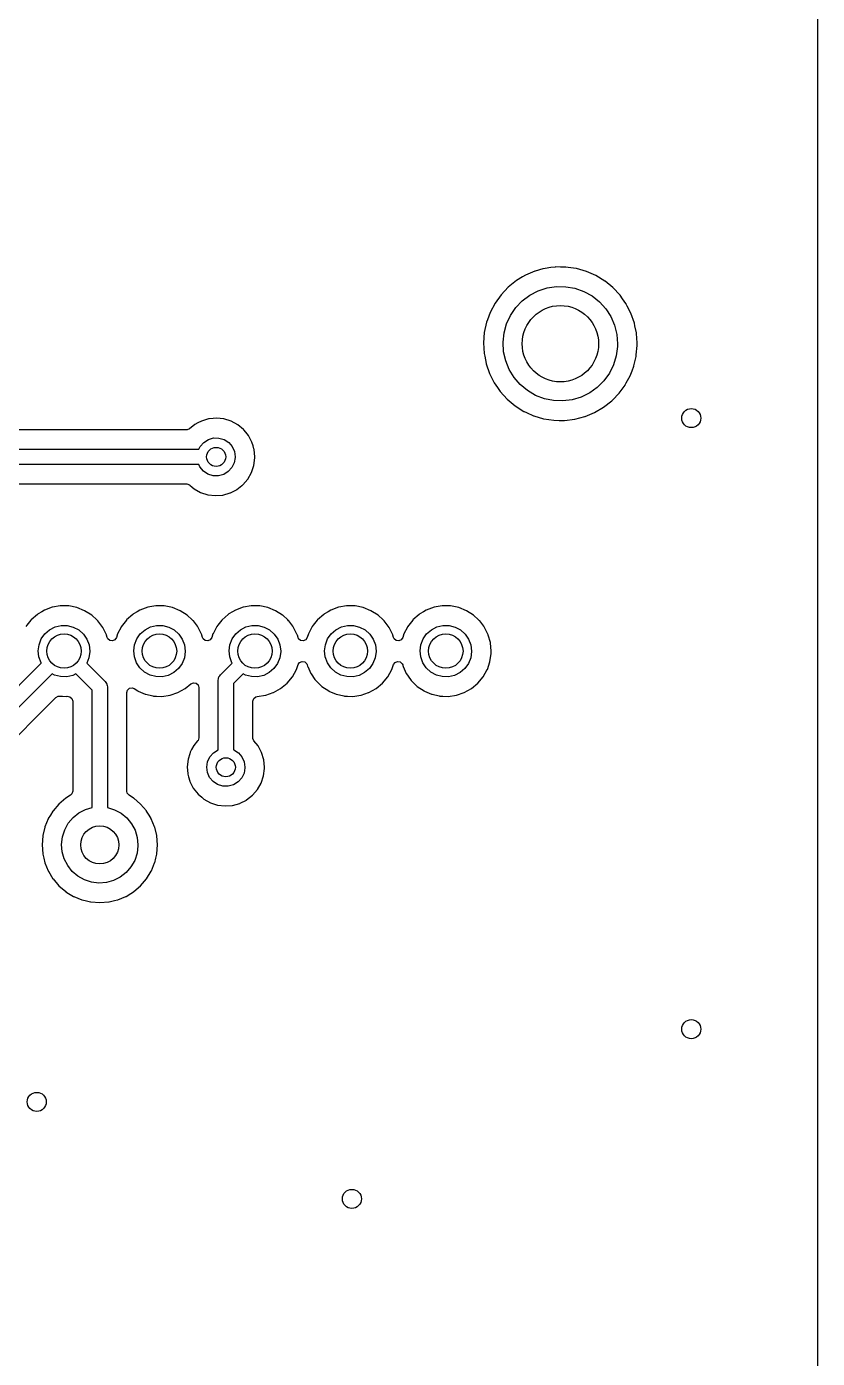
# Model space of a CAD drawing. Extents: x 41 to 172, y -238 to -26.
# Drawn here: x 151.5 to 172.21, y -86.09 to -51.22 of the extents above; entities that cross this region are included whole.
import ezdxf

# ---------------------------------------------------------------- set-up
doc = ezdxf.new("R2010")
doc.units = 0
doc.layers.add('BLACK', color=7, linetype='CONTINUOUS')

msp = doc.modelspace()

# ---------------------------------------------------------------- linework, layer by layer
at = {"layer": 'BLACK', "linetype": 'CONTINUOUS'}
for p, q in [((172.212, -46.0861), (172.212, -153.633)), ((165.23, -57.527), (165.082, -57.5465)), ((165.349, -57.5113), (165.23, -57.527)), ((165.354, -57.5108), (165.349, -57.5113)), ((165.349, -57.5113), (165.349, -57.5113)), ((165.358, -57.5108), (165.354, -57.5108)), ((165.484, -57.5115), (165.358, -57.5108)), ((165.358, -57.5108), (165.358, -57.5108)), ((165.627, -57.5122), (165.484, -57.5115)), ((165.688, -57.5209), (165.627, -57.5122)), ((165.894, -57.5502), (165.688, -57.5209)), ((164.331, -57.8669), (164.117, -58.0381)), ((164.335, -57.8647), (164.331, -57.8669)), ((164.488, -57.7727), (164.335, -57.8647)), ((164.335, -57.8647), (164.335, -57.8647)), ((164.566, -57.7262), (164.488, -57.7727)), ((164.57, -57.7245), (164.566, -57.7262)), ((164.814, -57.6205), (164.57, -57.7245)), ((164.57, -57.7245), (164.57, -57.7245)), ((164.818, -57.6188), (164.814, -57.6205)), ((165.025, -57.5622), (164.818, -57.6188)), ((165.078, -57.5477), (165.025, -57.5622)), ((165.082, -57.5465), (165.078, -57.5477)), ((165.078, -57.5477), (165.078, -57.5477)), ((165.899, -57.5508), (165.894, -57.5502)), ((165.894, -57.5502), (165.894, -57.5502)), ((166.162, -57.6258), (165.899, -57.5508)), ((166.166, -57.6275), (166.162, -57.6258)), ((166.409, -57.7341), (166.166, -57.6275)), ((166.166, -57.6275), (166.166, -57.6275)), ((166.413, -57.7359), (166.409, -57.7341)), ((166.646, -57.879), (166.413, -57.7359)), ((166.65, -57.8817), (166.646, -57.879)), ((166.855, -58.0497), (166.65, -57.8817)), ((163.929, -58.2367), (163.769, -58.4591)), ((164.117, -58.0381), (163.929, -58.2367)), ((164.681, -58.2507), (164.899, -58.1372)), ((164.899, -58.1372), (165.132, -58.0608)), ((165.132, -58.0608), (165.375, -58.0237)), ((165.375, -58.0237), (165.621, -58.0267)), ((165.621, -58.0267), (165.863, -58.0698)), ((165.863, -58.0698), (166.095, -58.1518)), ((166.095, -58.1518), (166.31, -58.2706)), ((166.858, -58.0524), (166.855, -58.0497)), ((166.855, -58.0497), (166.855, -58.0497)), ((167.045, -58.2531), (166.858, -58.0524)), ((163.769, -58.4591), (163.641, -58.7012)), ((164.176, -58.7791), (164.314, -58.576)), ((164.314, -58.576), (164.484, -58.3983)), ((164.484, -58.3983), (164.681, -58.2507)), ((166.31, -58.2706), (166.503, -58.423)), ((166.503, -58.423), (166.668, -58.6048)), ((167.108, -58.3428), (167.045, -58.2531)), ((167.192, -58.4629), (167.108, -58.3428)), ((167.202, -58.4771), (167.192, -58.4629)), ((167.204, -58.4809), (167.202, -58.4771)), ((167.234, -58.539), (167.204, -58.4809)), ((167.204, -58.4809), (167.204, -58.4809)), ((167.328, -58.7205), (167.234, -58.539)), ((163.57, -58.8952), (163.547, -58.9583)), ((163.639, -58.7052), (163.57, -58.8952)), ((163.641, -58.7012), (163.639, -58.7052)), ((163.639, -58.7052), (163.639, -58.7052)), ((164.072, -59.0021), (164.176, -58.7791)), ((166.668, -58.6048), (166.802, -58.8112)), ((166.802, -58.8112), (166.9, -59.0366)), ((167.419, -58.9786), (167.328, -58.7205)), ((163.488, -59.2259), (163.467, -59.4989)), ((163.547, -58.9583), (163.488, -59.2259)), ((163.98, -59.4834), (164.007, -59.2389)), ((164.007, -59.2389), (164.072, -59.0021)), ((166.9, -59.0366), (166.96, -59.275)), ((166.96, -59.275), (166.98, -59.52)), ((167.434, -59.0498), (167.419, -58.9786)), ((167.472, -59.2333), (167.434, -59.0498)), ((167.475, -59.2468), (167.472, -59.2333)), ((167.475, -59.251), (167.475, -59.2468)), ((167.475, -59.2511), (167.475, -59.251)), ((167.491, -59.4946), (167.475, -59.2511)), ((163.467, -59.4989), (163.483, -59.7723)), ((163.995, -59.7288), (163.98, -59.4834)), ((166.978, -59.5933), (166.946, -59.837)), ((166.98, -59.52), (166.978, -59.5933)), ((167.47, -59.8145), (167.493, -59.5646)), ((167.493, -59.52), (167.491, -59.4946)), ((167.493, -59.5622), (167.493, -59.52)), ((167.493, -59.5646), (167.493, -59.5622)), ((167.493, -59.5646), (167.493, -59.5646)), ((163.483, -59.7723), (163.484, -59.7765)), ((163.484, -59.7765), (163.484, -59.7765)), ((163.484, -59.7765), (163.498, -59.8482)), ((163.498, -59.8482), (163.535, -60.0411)), ((164.049, -59.9686), (163.995, -59.7288)), ((164.141, -60.1963), (164.049, -59.9686)), ((166.946, -59.837), (166.875, -60.0722)), ((167.407, -60.1019), (167.464, -59.8535)), ((167.464, -59.8535), (167.467, -59.8391)), ((167.467, -59.8391), (167.468, -59.8349)), ((167.467, -59.8391), (167.467, -59.8391)), ((167.468, -59.8349), (167.47, -59.8145)), ((163.535, -60.0411), (163.537, -60.0451)), ((163.537, -60.0451), (163.537, -60.0451)), ((163.537, -60.0451), (163.623, -60.2961)), ((163.623, -60.2961), (163.624, -60.3001)), ((163.624, -60.3001), (163.747, -60.5448)), ((164.27, -60.4059), (164.141, -60.1963)), ((166.766, -60.2926), (166.622, -60.4922)), ((166.875, -60.0722), (166.766, -60.2926)), ((167.31, -60.3581), (167.359, -60.23)), ((167.359, -60.23), (167.406, -60.1059)), ((167.406, -60.1059), (167.407, -60.1019)), ((167.406, -60.1059), (167.406, -60.1059)), ((163.747, -60.5448), (163.75, -60.5483)), ((163.75, -60.5483), (163.75, -60.5483)), ((163.75, -60.5483), (163.833, -60.6704)), ((163.833, -60.6704), (163.902, -60.7705)), ((164.431, -60.5917), (164.27, -60.4059)), ((164.62, -60.7487), (164.431, -60.5917)), ((166.448, -60.6657), (166.248, -60.8084)), ((166.622, -60.4922), (166.448, -60.6657)), ((167.02, -60.816), (167.177, -60.6022)), ((167.177, -60.6022), (167.18, -60.5987)), ((167.18, -60.5987), (167.207, -60.5483)), ((167.207, -60.5483), (167.308, -60.3618)), ((167.308, -60.3618), (167.31, -60.3581)), ((167.308, -60.3618), (167.308, -60.3618)), ((163.902, -60.7705), (164.087, -60.973)), ((164.087, -60.973), (164.297, -61.1487)), ((164.832, -60.8727), (164.62, -60.7487)), ((165.062, -60.9604), (164.832, -60.8727)), ((165.302, -61.0094), (165.062, -60.9604)), ((165.548, -61.0185), (165.302, -61.0094)), ((165.792, -60.9872), (165.548, -61.0185)), ((166.027, -60.9166), (165.792, -60.9872)), ((166.248, -60.8084), (166.027, -60.9166)), ((166.612, -61.1851), (166.827, -61.0161)), ((166.827, -61.0161), (166.856, -60.9867)), ((166.856, -60.9867), (167.015, -60.8225)), ((167.015, -60.8225), (167.018, -60.8194)), ((167.018, -60.8194), (167.02, -60.816)), ((167.02, -60.816), (167.02, -60.816)), ((164.297, -61.1487), (164.3, -61.151)), ((164.3, -61.151), (164.525, -61.292)), ((164.525, -61.292), (164.525, -61.292)), ((164.525, -61.292), (164.529, -61.2942)), ((164.529, -61.2942), (164.597, -61.3249)), ((164.597, -61.3249), (164.774, -61.4052)), ((166.126, -61.4264), (166.249, -61.3756)), ((166.249, -61.3756), (166.375, -61.3232)), ((166.375, -61.3232), (166.612, -61.1851)), ((155.909, -61.636), (155.77, -61.7477)), ((155.988, -61.5947), (155.909, -61.636)), ((156.079, -61.5473), (155.988, -61.5947)), ((156.084, -61.5444), (156.079, -61.5473)), ((156.079, -61.5473), (156.079, -61.5473)), ((156.163, -61.5212), (156.084, -61.5444)), ((156.268, -61.4903), (156.163, -61.5212)), ((156.274, -61.4886), (156.268, -61.4903)), ((156.268, -61.4903), (156.268, -61.4903)), ((156.28, -61.488), (156.274, -61.4886)), ((156.389, -61.4782), (156.28, -61.488)), ((156.28, -61.488), (156.28, -61.488)), ((156.471, -61.4706), (156.389, -61.4782)), ((156.477, -61.4713), (156.471, -61.4706)), ((156.662, -61.4907), (156.477, -61.4713)), ((156.477, -61.4713), (156.477, -61.4713)), ((156.668, -61.4913), (156.662, -61.4907)), ((156.662, -61.4907), (156.662, -61.4907)), ((156.857, -61.5498), (156.668, -61.4913)), ((157.031, -61.6439), (156.857, -61.5498)), ((157.035, -61.6478), (157.031, -61.6439)), ((157.177, -61.7647), (157.035, -61.6478)), ((157.035, -61.6478), (157.035, -61.6478)), ((164.774, -61.4052), (164.774, -61.4052)), ((164.774, -61.4052), (164.778, -61.4069)), ((164.778, -61.4069), (164.782, -61.4081)), ((164.782, -61.4081), (164.782, -61.4081)), ((164.782, -61.4081), (165.037, -61.4835)), ((165.037, -61.4835), (165.037, -61.4835)), ((165.037, -61.4835), (165.041, -61.4847)), ((165.041, -61.4847), (165.045, -61.4854)), ((165.045, -61.4854), (165.045, -61.4854)), ((165.045, -61.4854), (165.307, -61.5255)), ((165.307, -61.5255), (165.307, -61.5255)), ((165.307, -61.5255), (165.312, -61.5261)), ((165.312, -61.5261), (165.451, -61.5283)), ((165.451, -61.5283), (165.581, -61.5304)), ((165.581, -61.5304), (165.581, -61.5304)), ((165.581, -61.5304), (165.585, -61.5304)), ((165.585, -61.5304), (165.857, -61.4975)), ((165.857, -61.4975), (166.122, -61.428)), ((166.122, -61.428), (166.126, -61.4264)), ((166.126, -61.4264), (166.126, -61.4264)), ((155.691, -61.7755), (149.65, -61.7755)), ((155.705, -61.7748), (155.691, -61.7755)), ((155.77, -61.7477), (155.705, -61.7748)), ((156.14, -62.1032), (156.26, -62.0276)), ((156.26, -62.0276), (156.396, -61.9886)), ((156.396, -61.9886), (156.538, -61.9895)), ((156.538, -61.9895), (156.674, -62.0301)), ((156.674, -62.0301), (156.793, -62.1072)), ((157.183, -61.7699), (157.177, -61.7647)), ((157.187, -61.7747), (157.183, -61.7699)), ((157.238, -61.8369), (157.187, -61.7747)), ((157.187, -61.7747), (157.187, -61.7747)), ((157.308, -61.9232), (157.238, -61.8369)), ((157.401, -62.0978), (157.308, -61.9232)), ((146.133, -62.284), (156.011, -62.284)), ((156.011, -62.284), (156.046, -62.2095)), ((156.046, -62.2095), (156.14, -62.1032)), ((156.793, -62.1072), (156.885, -62.2146)), ((156.885, -62.2146), (156.944, -62.3437)), ((156.944, -62.3437), (156.964, -62.484)), ((157.431, -62.1983), (157.401, -62.0978)), ((157.454, -62.274), (157.431, -62.1983)), ((157.458, -62.2872), (157.454, -62.274)), ((157.477, -62.484), (157.458, -62.2872)), ((156.011, -62.684), (146.05, -62.684)), ((156.04, -62.7482), (156.011, -62.684)), ((156.131, -62.8567), (156.04, -62.7482)), ((156.879, -62.7636), (156.783, -62.8687)), ((156.94, -62.636), (156.879, -62.7636)), ((156.964, -62.4962), (156.94, -62.636)), ((156.964, -62.484), (156.964, -62.4962)), ((157.39, -62.8962), (157.452, -62.7085)), ((157.452, -62.7085), (157.477, -62.5123)), ((157.477, -62.5123), (157.477, -62.484)), ((156.249, -62.9353), (156.131, -62.8567)), ((156.384, -62.9776), (156.249, -62.9353)), ((156.526, -62.9802), (156.384, -62.9776)), ((156.663, -62.9429), (156.526, -62.9802)), ((156.783, -62.8687), (156.663, -62.9429)), ((157.163, -63.2179), (157.292, -63.0681)), ((157.292, -63.0681), (157.39, -62.8962)), ((146.075, -63.1925), (155.694, -63.1925)), ((155.694, -63.1925), (155.762, -63.2125)), ((155.762, -63.2125), (155.776, -63.2225)), ((155.776, -63.2225), (155.837, -63.2744)), ((155.837, -63.2744), (155.886, -63.3161)), ((155.886, -63.3161), (156.058, -63.4126)), ((156.058, -63.4126), (156.246, -63.4737)), ((156.64, -63.482), (156.83, -63.4288)), ((156.83, -63.4288), (156.836, -63.426)), ((156.836, -63.426), (157.001, -63.3424)), ((156.836, -63.426), (156.836, -63.426)), ((157.001, -63.3424), (157.007, -63.3396)), ((157.001, -63.3424), (157.001, -63.3424)), ((157.007, -63.3396), (157.138, -63.2372)), ((157.138, -63.2372), (157.158, -63.2217)), ((157.158, -63.2217), (157.163, -63.2179)), ((156.246, -63.4737), (156.443, -63.4972)), ((156.443, -63.4972), (156.449, -63.4967)), ((156.449, -63.4967), (156.634, -63.4825)), ((156.449, -63.4967), (156.449, -63.4967)), ((156.634, -63.4825), (156.64, -63.482)), ((156.634, -63.4825), (156.634, -63.4825)), ((151.781, -66.6084), (151.618, -66.7518)), ((151.8, -66.5974), (151.781, -66.6084)), ((151.896, -66.54), (151.8, -66.5974)), ((151.968, -66.4972), (151.896, -66.54)), ((152.172, -66.4219), (151.968, -66.4972)), ((152.178, -66.421), (152.172, -66.4219)), ((152.381, -66.3861), (152.178, -66.421)), ((152.178, -66.421), (152.178, -66.421)), ((152.387, -66.3851), (152.381, -66.3861)), ((152.381, -66.3861), (152.381, -66.3861)), ((152.489, -66.3864), (152.387, -66.3851)), ((152.598, -66.3879), (152.489, -66.3864)), ((152.604, -66.3879), (152.598, -66.3879)), ((152.598, -66.3879), (152.598, -66.3879)), ((152.818, -66.4304), (152.604, -66.3879)), ((153.02, -66.511), (152.818, -66.4304)), ((153.204, -66.627), (153.02, -66.511)), ((154.281, -66.6084), (154.118, -66.7518)), ((154.3, -66.5974), (154.281, -66.6084)), ((154.396, -66.54), (154.3, -66.5974)), ((154.468, -66.4972), (154.396, -66.54)), ((154.672, -66.4219), (154.468, -66.4972)), ((154.678, -66.421), (154.672, -66.4219)), ((154.881, -66.3861), (154.678, -66.421)), ((154.678, -66.421), (154.678, -66.421)), ((154.887, -66.3851), (154.881, -66.3861)), ((154.881, -66.3861), (154.881, -66.3861)), ((154.989, -66.3864), (154.887, -66.3851)), ((155.098, -66.3879), (154.989, -66.3864)), ((155.104, -66.3879), (155.098, -66.3879)), ((155.098, -66.3879), (155.098, -66.3879)), ((155.318, -66.4304), (155.104, -66.3879)), ((155.52, -66.511), (155.318, -66.4304)), ((155.704, -66.627), (155.52, -66.511)), ((156.781, -66.6084), (156.618, -66.7518)), ((156.8, -66.5974), (156.781, -66.6084)), ((156.896, -66.54), (156.8, -66.5974)), ((156.968, -66.4972), (156.896, -66.54)), ((157.172, -66.4219), (156.968, -66.4972)), ((157.178, -66.421), (157.172, -66.4219)), ((157.381, -66.3861), (157.178, -66.421)), ((157.178, -66.421), (157.178, -66.421)), ((157.387, -66.3851), (157.381, -66.3861)), ((157.381, -66.3861), (157.381, -66.3861)), ((157.489, -66.3864), (157.387, -66.3851)), ((157.598, -66.3879), (157.489, -66.3864)), ((157.604, -66.3879), (157.598, -66.3879)), ((157.598, -66.3879), (157.598, -66.3879)), ((157.818, -66.4304), (157.604, -66.3879)), ((158.02, -66.511), (157.818, -66.4304)), ((158.204, -66.627), (158.02, -66.511)), ((159.281, -66.6084), (159.118, -66.7518)), ((159.3, -66.5974), (159.281, -66.6084)), ((159.396, -66.54), (159.3, -66.5974)), ((159.468, -66.4972), (159.396, -66.54)), ((159.672, -66.4219), (159.468, -66.4972)), ((159.678, -66.421), (159.672, -66.4219)), ((159.881, -66.3861), (159.678, -66.421)), ((159.678, -66.421), (159.678, -66.421)), ((159.887, -66.3851), (159.881, -66.3861)), ((159.881, -66.3861), (159.881, -66.3861)), ((159.989, -66.3864), (159.887, -66.3851)), ((160.098, -66.3879), (159.989, -66.3864)), ((160.104, -66.3879), (160.098, -66.3879)), ((160.098, -66.3879), (160.098, -66.3879)), ((160.318, -66.4304), (160.104, -66.3879)), ((160.52, -66.511), (160.318, -66.4304)), ((160.704, -66.627), (160.52, -66.511)), ((161.781, -66.6084), (161.618, -66.7518)), ((161.8, -66.5974), (161.781, -66.6084)), ((161.896, -66.54), (161.8, -66.5974)), ((161.968, -66.4972), (161.896, -66.54)), ((162.172, -66.4219), (161.968, -66.4972)), ((162.178, -66.421), (162.172, -66.4219)), ((162.381, -66.3861), (162.178, -66.421)), ((162.178, -66.421), (162.178, -66.421)), ((162.387, -66.3851), (162.381, -66.3861)), ((162.381, -66.3861), (162.381, -66.3861)), ((162.489, -66.3864), (162.387, -66.3851)), ((162.598, -66.3879), (162.489, -66.3864)), ((162.604, -66.3879), (162.598, -66.3879)), ((162.598, -66.3879), (162.598, -66.3879)), ((162.818, -66.4304), (162.604, -66.3879)), ((163.02, -66.511), (162.818, -66.4304)), ((163.204, -66.627), (163.02, -66.511)), ((151.507, -66.8918), (151.483, -66.9227)), ((151.614, -66.7564), (151.507, -66.8918)), ((151.618, -66.7518), (151.614, -66.7564)), ((152.101, -67.0117), (152.245, -66.9373)), ((152.245, -66.9373), (152.402, -66.8995)), ((152.402, -66.8995), (152.565, -66.9003)), ((152.565, -66.9003), (152.722, -66.9398)), ((152.722, -66.9398), (152.865, -67.0157)), ((153.208, -66.631), (153.204, -66.627)), ((153.339, -66.7518), (153.208, -66.631)), ((153.208, -66.631), (153.208, -66.631)), ((153.363, -66.7747), (153.339, -66.7518)), ((153.367, -66.7793), (153.363, -66.7747)), ((153.473, -66.921), (153.367, -66.7793)), ((153.367, -66.7793), (153.367, -66.7793)), ((153.493, -66.949), (153.473, -66.921)), ((153.59, -67.1441), (153.493, -66.949)), ((153.972, -66.9443), (153.882, -67.1152)), ((153.98, -66.9278), (153.972, -66.9443)), ((153.983, -66.9227), (153.98, -66.9278)), ((154.007, -66.8918), (153.983, -66.9227)), ((154.114, -66.7564), (154.007, -66.8918)), ((154.118, -66.7518), (154.114, -66.7564)), ((154.601, -67.0117), (154.745, -66.9373)), ((154.745, -66.9373), (154.902, -66.8995)), ((154.902, -66.8995), (155.065, -66.9003)), ((155.065, -66.9003), (155.222, -66.9398)), ((155.222, -66.9398), (155.365, -67.0157)), ((155.708, -66.631), (155.704, -66.627)), ((155.839, -66.7518), (155.708, -66.631)), ((155.708, -66.631), (155.708, -66.631)), ((155.863, -66.7747), (155.839, -66.7518)), ((155.867, -66.7793), (155.863, -66.7747)), ((155.973, -66.921), (155.867, -66.7793)), ((155.867, -66.7793), (155.867, -66.7793)), ((155.993, -66.949), (155.973, -66.921)), ((156.09, -67.1441), (155.993, -66.949)), ((156.472, -66.9443), (156.382, -67.1152)), ((156.48, -66.9278), (156.472, -66.9443)), ((156.483, -66.9227), (156.48, -66.9278)), ((156.507, -66.8918), (156.483, -66.9227)), ((156.614, -66.7564), (156.507, -66.8918)), ((156.618, -66.7518), (156.614, -66.7564)), ((157.101, -67.0117), (157.245, -66.9373)), ((157.245, -66.9373), (157.402, -66.8995)), ((157.402, -66.8995), (157.565, -66.9003)), ((157.565, -66.9003), (157.722, -66.9398)), ((157.722, -66.9398), (157.865, -67.0157)), ((158.208, -66.631), (158.204, -66.627)), ((158.339, -66.7518), (158.208, -66.631)), ((158.208, -66.631), (158.208, -66.631)), ((158.363, -66.7747), (158.339, -66.7518)), ((158.367, -66.7793), (158.363, -66.7747)), ((158.473, -66.921), (158.367, -66.7793)), ((158.367, -66.7793), (158.367, -66.7793)), ((158.493, -66.949), (158.473, -66.921)), ((158.59, -67.1441), (158.493, -66.949)), ((158.972, -66.9443), (158.882, -67.1152)), ((158.98, -66.9278), (158.972, -66.9443)), ((158.983, -66.9227), (158.98, -66.9278)), ((159.007, -66.8918), (158.983, -66.9227)), ((159.114, -66.7564), (159.007, -66.8918)), ((159.118, -66.7518), (159.114, -66.7564)), ((159.601, -67.0117), (159.745, -66.9373)), ((159.745, -66.9373), (159.902, -66.8995)), ((159.902, -66.8995), (160.065, -66.9003)), ((160.065, -66.9003), (160.222, -66.9398)), ((160.222, -66.9398), (160.365, -67.0157)), ((160.708, -66.631), (160.704, -66.627)), ((160.839, -66.7518), (160.708, -66.631)), ((160.708, -66.631), (160.708, -66.631)), ((160.863, -66.7747), (160.839, -66.7518)), ((160.867, -66.7793), (160.863, -66.7747)), ((160.973, -66.921), (160.867, -66.7793)), ((160.867, -66.7793), (160.867, -66.7793)), ((160.993, -66.949), (160.973, -66.921)), ((161.09, -67.1441), (160.993, -66.949)), ((161.472, -66.9443), (161.382, -67.1152)), ((161.48, -66.9278), (161.472, -66.9443)), ((161.483, -66.9227), (161.48, -66.9278)), ((161.507, -66.8918), (161.483, -66.9227)), ((161.614, -66.7564), (161.507, -66.8918)), ((161.618, -66.7518), (161.614, -66.7564)), ((162.101, -67.0117), (162.245, -66.9373)), ((162.245, -66.9373), (162.402, -66.8995)), ((162.402, -66.8995), (162.565, -66.9003)), ((162.565, -66.9003), (162.722, -66.9398)), ((162.722, -66.9398), (162.865, -67.0157)), ((163.208, -66.631), (163.204, -66.627)), ((163.339, -66.7518), (163.208, -66.631)), ((163.208, -66.631), (163.208, -66.631)), ((163.363, -66.7747), (163.339, -66.7518)), ((163.367, -66.7793), (163.363, -66.7747)), ((163.473, -66.921), (163.367, -66.7793)), ((163.367, -66.7793), (163.367, -66.7793)), ((163.493, -66.949), (163.473, -66.921)), ((163.59, -67.1441), (163.493, -66.949)), ((151.826, -67.4021), (151.885, -67.251)), ((151.885, -67.251), (151.978, -67.1183)), ((151.978, -67.1183), (152.101, -67.0117)), ((152.865, -67.0157), (152.986, -67.1236)), ((152.986, -67.1236), (153.078, -67.2573)), ((153.078, -67.2573), (153.136, -67.409)), ((153.591, -67.1496), (153.59, -67.1441)), ((153.609, -67.2128), (153.591, -67.1496)), ((153.623, -67.2451), (153.609, -67.2128)), ((153.676, -67.2924), (153.623, -67.2451)), ((153.746, -67.3036), (153.676, -67.2924)), ((153.811, -67.2751), (153.746, -67.3036)), ((153.851, -67.2159), (153.811, -67.2751)), ((153.88, -67.1207), (153.851, -67.2159)), ((153.882, -67.1152), (153.88, -67.1207)), ((153.88, -67.1207), (153.88, -67.1207)), ((154.326, -67.4021), (154.385, -67.251)), ((154.385, -67.251), (154.478, -67.1183)), ((154.478, -67.1183), (154.601, -67.0117)), ((155.365, -67.0157), (155.486, -67.1236)), ((155.486, -67.1236), (155.578, -67.2573)), ((155.578, -67.2573), (155.636, -67.409)), ((156.091, -67.1496), (156.09, -67.1441)), ((156.109, -67.2128), (156.091, -67.1496)), ((156.123, -67.2451), (156.109, -67.2128)), ((156.176, -67.2924), (156.123, -67.2451)), ((156.246, -67.3036), (156.176, -67.2924)), ((156.311, -67.2751), (156.246, -67.3036)), ((156.351, -67.2159), (156.311, -67.2751)), ((156.38, -67.1207), (156.351, -67.2159)), ((156.382, -67.1152), (156.38, -67.1207)), ((156.38, -67.1207), (156.38, -67.1207)), ((156.826, -67.4021), (156.885, -67.251)), ((156.885, -67.251), (156.978, -67.1183)), ((156.978, -67.1183), (157.101, -67.0117)), ((157.865, -67.0157), (157.986, -67.1236)), ((157.986, -67.1236), (158.078, -67.2573)), ((158.078, -67.2573), (158.136, -67.409)), ((158.591, -67.1496), (158.59, -67.1441)), ((158.609, -67.2128), (158.591, -67.1496)), ((158.623, -67.2451), (158.609, -67.2128)), ((158.676, -67.2924), (158.623, -67.2451)), ((158.746, -67.3036), (158.676, -67.2924)), ((158.811, -67.2751), (158.746, -67.3036)), ((158.851, -67.2159), (158.811, -67.2751)), ((158.88, -67.1207), (158.851, -67.2159)), ((158.882, -67.1152), (158.88, -67.1207)), ((158.88, -67.1207), (158.88, -67.1207)), ((159.326, -67.4021), (159.385, -67.251)), ((159.385, -67.251), (159.478, -67.1183)), ((159.478, -67.1183), (159.601, -67.0117)), ((160.365, -67.0157), (160.486, -67.1236)), ((160.486, -67.1236), (160.578, -67.2573)), ((160.578, -67.2573), (160.636, -67.409)), ((161.091, -67.1496), (161.09, -67.1441)), ((161.109, -67.2128), (161.091, -67.1496)), ((161.123, -67.2451), (161.109, -67.2128)), ((161.176, -67.2924), (161.123, -67.2451)), ((161.246, -67.3036), (161.176, -67.2924)), ((161.311, -67.2751), (161.246, -67.3036)), ((161.351, -67.2159), (161.311, -67.2751)), ((161.38, -67.1207), (161.351, -67.2159)), ((161.382, -67.1152), (161.38, -67.1207)), ((161.38, -67.1207), (161.38, -67.1207)), ((161.826, -67.4021), (161.885, -67.251)), ((161.885, -67.251), (161.978, -67.1183)), ((161.978, -67.1183), (162.101, -67.0117)), ((162.865, -67.0157), (162.986, -67.1236)), ((162.986, -67.1236), (163.078, -67.2573)), ((163.078, -67.2573), (163.136, -67.409)), ((163.591, -67.1496), (163.59, -67.1441)), ((163.646, -67.3455), (163.591, -67.1496)), ((151.805, -67.5629), (151.826, -67.4021)), ((151.823, -67.7241), (151.805, -67.5629)), ((153.155, -67.5841), (153.132, -67.7447)), ((153.136, -67.409), (153.155, -67.57)), ((153.155, -67.57), (153.155, -67.5841)), ((154.305, -67.5629), (154.326, -67.4021)), ((154.323, -67.7241), (154.305, -67.5629)), ((155.655, -67.5841), (155.632, -67.7447)), ((155.636, -67.409), (155.655, -67.57)), ((155.655, -67.57), (155.655, -67.5841)), ((156.805, -67.5629), (156.826, -67.4021)), ((156.823, -67.7241), (156.805, -67.5629)), ((158.155, -67.5841), (158.132, -67.7447)), ((158.136, -67.409), (158.155, -67.57)), ((158.155, -67.57), (158.155, -67.5841)), ((159.305, -67.5629), (159.326, -67.4021)), ((159.323, -67.7241), (159.305, -67.5629)), ((160.655, -67.5841), (160.632, -67.7447)), ((160.636, -67.409), (160.655, -67.57)), ((160.655, -67.57), (160.655, -67.5841)), ((161.805, -67.5629), (161.826, -67.4021)), ((161.823, -67.7241), (161.805, -67.5629)), ((163.155, -67.5841), (163.132, -67.7447)), ((163.136, -67.409), (163.155, -67.57)), ((163.155, -67.57), (163.155, -67.5841)), ((163.636, -67.8475), (163.667, -67.6322)), ((163.649, -67.3534), (163.646, -67.3455)), ((163.669, -67.57), (163.649, -67.3534)), ((163.667, -67.6322), (163.669, -67.57)), ((149.609, -70.158), (151.883, -67.8837)), ((151.879, -67.8764), (151.823, -67.7241)), ((151.883, -67.8837), (151.879, -67.8764)), ((153.132, -67.7447), (153.076, -67.8834)), ((153.076, -67.8834), (153.558, -68.3648)), ((154.379, -67.8764), (154.323, -67.7241)), ((154.469, -68.0111), (154.379, -67.8764)), ((155.572, -67.8952), (155.477, -68.0269)), ((155.632, -67.7447), (155.572, -67.8952)), ((156.577, -68.1906), (156.883, -67.8837)), ((156.879, -67.8764), (156.823, -67.7241)), ((156.883, -67.8837), (156.879, -67.8764)), ((158.072, -67.8952), (157.977, -68.0269)), ((158.132, -67.7447), (158.072, -67.8952)), ((158.568, -68.048), (158.61, -67.9241)), ((158.61, -67.9241), (158.651, -67.866)), ((158.651, -67.866), (158.716, -67.8392)), ((158.716, -67.8392), (158.786, -67.8522)), ((158.786, -67.8522), (158.838, -67.9009)), ((158.838, -67.9009), (158.851, -67.9335)), ((158.851, -67.9335), (158.858, -67.9612)), ((158.858, -67.9612), (158.858, -67.9612)), ((158.858, -67.9612), (158.86, -67.9668)), ((158.86, -67.9668), (158.862, -67.972)), ((158.862, -67.972), (158.945, -68.153)), ((159.379, -67.8764), (159.323, -67.7241)), ((159.469, -68.0111), (159.379, -67.8764)), ((160.572, -67.8952), (160.477, -68.0269)), ((160.632, -67.7447), (160.572, -67.8952)), ((161.068, -68.048), (161.11, -67.9241)), ((161.11, -67.9241), (161.151, -67.866)), ((161.151, -67.866), (161.216, -67.8392)), ((161.216, -67.8392), (161.286, -67.8522)), ((161.286, -67.8522), (161.338, -67.9009)), ((161.338, -67.9009), (161.351, -67.9335)), ((161.351, -67.9335), (161.358, -67.9612)), ((161.358, -67.9612), (161.358, -67.9612)), ((161.358, -67.9612), (161.36, -67.9668)), ((161.36, -67.9668), (161.362, -67.972)), ((161.362, -67.972), (161.445, -68.153)), ((161.879, -67.8764), (161.823, -67.7241)), ((161.969, -68.0111), (161.879, -67.8764)), ((163.072, -67.8952), (162.977, -68.0269)), ((163.132, -67.7447), (163.072, -67.8952)), ((163.568, -68.048), (163.634, -67.8529)), ((163.634, -67.8529), (163.636, -67.8475)), ((163.634, -67.8529), (163.634, -67.8529)), ((152.169, -68.1637), (149.833, -70.4997)), ((152.232, -68.1976), (152.169, -68.1637)), ((152.388, -68.2388), (152.232, -68.1976)), ((152.551, -68.2413), (152.388, -68.2388)), ((152.709, -68.2051), (152.551, -68.2413)), ((152.791, -68.1637), (152.709, -68.2051)), ((153.216, -68.5888), (152.791, -68.1637)), ((154.589, -68.1202), (154.469, -68.0111)), ((154.732, -68.1976), (154.589, -68.1202)), ((154.888, -68.2388), (154.732, -68.1976)), ((155.051, -68.2413), (154.888, -68.2388)), ((155.209, -68.2051), (155.051, -68.2413)), ((155.354, -68.1322), (155.209, -68.2051)), ((155.477, -68.0269), (155.354, -68.1322)), ((156.518, -68.3317), (156.525, -68.2991)), ((156.518, -70.1544), (156.518, -68.3317)), ((156.525, -68.2991), (156.529, -68.2659)), ((156.529, -68.2659), (156.535, -68.2562)), ((156.535, -68.2562), (156.538, -68.245)), ((156.538, -68.245), (156.559, -68.2189)), ((156.559, -68.2189), (156.577, -68.1906)), ((157.169, -68.1637), (156.918, -68.4148)), ((157.232, -68.1976), (157.169, -68.1637)), ((157.388, -68.2388), (157.232, -68.1976)), ((157.551, -68.2413), (157.388, -68.2388)), ((157.709, -68.2051), (157.551, -68.2413)), ((157.854, -68.1322), (157.709, -68.2051)), ((157.977, -68.0269), (157.854, -68.1322)), ((158.32, -68.4104), (158.46, -68.2432)), ((158.46, -68.2432), (158.566, -68.0534)), ((158.566, -68.0534), (158.568, -68.048)), ((158.568, -68.048), (158.568, -68.048)), ((158.945, -68.153), (158.951, -68.1643)), ((158.951, -68.1643), (158.954, -68.169)), ((158.954, -68.169), (159.053, -68.3093)), ((159.053, -68.3093), (159.076, -68.3419)), ((159.076, -68.3419), (159.232, -68.4937)), ((159.589, -68.1202), (159.469, -68.0111)), ((159.732, -68.1976), (159.589, -68.1202)), ((159.888, -68.2388), (159.732, -68.1976)), ((160.051, -68.2413), (159.888, -68.2388)), ((160.209, -68.2051), (160.051, -68.2413)), ((160.354, -68.1322), (160.209, -68.2051)), ((160.477, -68.0269), (160.354, -68.1322)), ((160.82, -68.4104), (160.96, -68.2432)), ((160.96, -68.2432), (161.066, -68.0534)), ((161.066, -68.0534), (161.068, -68.048)), ((161.068, -68.048), (161.068, -68.048)), ((161.445, -68.153), (161.451, -68.1643)), ((161.451, -68.1643), (161.454, -68.169)), ((161.454, -68.169), (161.553, -68.3093)), ((161.553, -68.3093), (161.576, -68.3419)), ((161.576, -68.3419), (161.732, -68.4937)), ((162.089, -68.1202), (161.969, -68.0111)), ((162.232, -68.1976), (162.089, -68.1202)), ((162.388, -68.2388), (162.232, -68.1976)), ((162.551, -68.2413), (162.388, -68.2388)), ((162.709, -68.2051), (162.551, -68.2413)), ((162.854, -68.1322), (162.709, -68.2051)), ((162.977, -68.0269), (162.854, -68.1322)), ((163.32, -68.4104), (163.46, -68.2432)), ((163.46, -68.2432), (163.566, -68.0534)), ((163.566, -68.0534), (163.568, -68.048)), ((163.568, -68.048), (163.568, -68.048)), ((153.216, -71.6654), (153.216, -68.5888)), ((153.558, -68.3648), (153.575, -68.3931)), ((153.575, -68.3931), (153.596, -68.4193)), ((153.596, -68.4193), (153.599, -68.4305)), ((153.599, -68.4305), (153.605, -68.4402)), ((153.605, -68.4402), (153.609, -68.4734)), ((153.609, -68.4734), (153.616, -68.506)), ((153.616, -68.506), (153.616, -71.6643)), ((154.124, -68.6576), (154.145, -68.5895)), ((154.124, -71.2384), (154.124, -68.6576)), ((154.145, -68.5895), (154.198, -68.543)), ((154.198, -68.543), (154.268, -68.5329)), ((154.268, -68.5329), (154.321, -68.5528)), ((154.321, -68.5528), (154.413, -68.6145)), ((154.413, -68.6145), (154.418, -68.6168)), ((154.418, -68.6168), (154.418, -68.6168)), ((154.418, -68.6168), (154.607, -68.6981)), ((154.607, -68.6981), (154.607, -68.6981)), ((154.607, -68.6981), (154.613, -68.7004)), ((154.613, -68.7004), (154.618, -68.7017)), ((154.618, -68.7017), (154.807, -68.7445)), ((155.263, -68.7239), (155.458, -68.6577)), ((155.458, -68.6577), (155.463, -68.6558)), ((155.458, -68.6577), (155.458, -68.6577)), ((155.463, -68.6558), (155.653, -68.5495)), ((155.653, -68.5495), (155.803, -68.425)), ((155.803, -68.425), (155.868, -68.3968)), ((155.868, -68.3968), (155.938, -68.4084)), ((155.938, -68.4084), (155.991, -68.4559)), ((155.991, -68.4559), (156.01, -68.5219)), ((156.01, -68.5219), (156.01, -69.8415)), ((156.918, -68.4148), (156.918, -70.1552)), ((157.763, -68.7239), (157.958, -68.6577)), ((157.958, -68.6577), (157.963, -68.6558)), ((157.958, -68.6577), (157.958, -68.6577)), ((157.963, -68.6558), (158.153, -68.5495)), ((158.153, -68.5495), (158.32, -68.4104)), ((159.232, -68.4937), (159.413, -68.6145)), ((159.413, -68.6145), (159.418, -68.6168)), ((159.418, -68.6168), (159.418, -68.6168)), ((159.418, -68.6168), (159.607, -68.6981)), ((159.607, -68.6981), (159.607, -68.6981)), ((159.607, -68.6981), (159.613, -68.7004)), ((159.613, -68.7004), (159.618, -68.7017)), ((159.618, -68.7017), (159.807, -68.7445)), ((160.263, -68.7239), (160.458, -68.6577)), ((160.458, -68.6577), (160.463, -68.6558)), ((160.458, -68.6577), (160.458, -68.6577)), ((160.463, -68.6558), (160.653, -68.5495)), ((160.653, -68.5495), (160.82, -68.4104)), ((161.732, -68.4937), (161.913, -68.6145)), ((161.913, -68.6145), (161.918, -68.6168)), ((161.918, -68.6168), (161.918, -68.6168)), ((161.918, -68.6168), (162.107, -68.6981)), ((162.107, -68.6981), (162.107, -68.6981)), ((162.107, -68.6981), (162.113, -68.7004)), ((162.113, -68.7004), (162.118, -68.7017)), ((162.118, -68.7017), (162.307, -68.7445)), ((162.763, -68.7239), (162.958, -68.6577)), ((162.958, -68.6577), (162.963, -68.6558)), ((162.958, -68.6577), (162.958, -68.6577)), ((162.963, -68.6558), (163.153, -68.5495)), ((163.153, -68.5495), (163.32, -68.4104)), ((150.21, -70.8416), (152.265, -68.7866)), ((152.265, -68.7866), (152.328, -68.7525)), ((152.328, -68.7525), (152.359, -68.7498)), ((152.359, -68.7498), (152.443, -68.753)), ((152.443, -68.753), (152.542, -68.7569)), ((152.542, -68.7569), (152.563, -68.7539)), ((152.563, -68.7539), (152.634, -68.7639)), ((152.634, -68.7639), (152.687, -68.8103)), ((152.687, -68.8103), (152.707, -68.8786)), ((152.707, -68.8786), (152.707, -71.2384)), ((154.807, -68.7445), (154.825, -68.7484)), ((154.825, -68.7484), (154.831, -68.7486)), ((154.831, -68.7486), (154.831, -68.7486)), ((154.831, -68.7486), (154.904, -68.7515)), ((154.904, -68.7515), (155.042, -68.7569)), ((155.042, -68.7569), (155.257, -68.7257)), ((155.257, -68.7257), (155.263, -68.7239)), ((155.263, -68.7239), (155.263, -68.7239)), ((157.427, -68.882), (157.447, -68.8139)), ((157.427, -69.8401), (157.427, -68.882)), ((157.447, -68.8139), (157.5, -68.7674)), ((157.5, -68.7674), (157.542, -68.7571)), ((157.542, -68.7569), (157.757, -68.7257)), ((157.542, -68.7571), (157.542, -68.7569)), ((157.757, -68.7257), (157.763, -68.7239)), ((157.763, -68.7239), (157.763, -68.7239)), ((159.807, -68.7445), (159.825, -68.7484)), ((159.825, -68.7484), (159.831, -68.7486)), ((159.831, -68.7486), (159.831, -68.7486)), ((159.831, -68.7486), (159.904, -68.7515)), ((159.904, -68.7515), (160.042, -68.7569)), ((160.042, -68.7569), (160.257, -68.7257)), ((160.257, -68.7257), (160.263, -68.7239)), ((160.263, -68.7239), (160.263, -68.7239)), ((162.307, -68.7445), (162.325, -68.7484)), ((162.325, -68.7484), (162.331, -68.7486)), ((162.331, -68.7486), (162.331, -68.7486)), ((162.331, -68.7486), (162.404, -68.7515)), ((162.404, -68.7515), (162.542, -68.7569)), ((162.542, -68.7569), (162.757, -68.7257)), ((162.757, -68.7257), (162.763, -68.7239)), ((162.763, -68.7239), (162.763, -68.7239)), ((155.879, -70.0449), (155.822, -70.1492)), ((155.882, -70.0395), (155.879, -70.0449)), ((155.879, -70.0449), (155.879, -70.0449)), ((155.98, -69.9225), (155.882, -70.0395)), ((155.989, -69.9096), (155.98, -69.9225)), ((156.01, -69.8415), (155.989, -69.9096)), ((157.427, -69.8543), (157.427, -69.8401)), ((157.455, -69.9198), (157.427, -69.8543)), ((157.562, -70.0512), (157.455, -69.9198)), ((157.655, -70.2258), (157.562, -70.0512)), ((155.727, -70.4013), (155.705, -70.5979)), ((155.772, -70.2587), (155.727, -70.4013)), ((155.785, -70.2187), (155.772, -70.2587)), ((155.787, -70.2128), (155.785, -70.2187)), ((155.785, -70.2187), (155.785, -70.2187)), ((155.822, -70.1492), (155.787, -70.2128)), ((156.24, -70.4658), (156.3, -70.3375)), ((156.3, -70.3375), (156.394, -70.2312)), ((156.394, -70.2312), (156.514, -70.1556)), ((156.514, -70.1556), (156.518, -70.1544)), ((156.918, -70.1552), (156.928, -70.1581)), ((156.928, -70.1581), (157.047, -70.2352)), ((157.047, -70.2352), (157.139, -70.3426)), ((157.139, -70.3426), (157.198, -70.4717)), ((157.712, -70.4152), (157.655, -70.2258)), ((157.731, -70.612), (157.712, -70.4152)), ((155.705, -70.5979), (155.705, -70.604)), ((155.705, -70.604), (155.721, -70.7879)), ((155.721, -70.7879), (155.721, -70.7949)), ((156.218, -70.6059), (156.24, -70.4658)), ((156.236, -70.7465), (156.218, -70.6059)), ((156.294, -70.8762), (156.236, -70.7465)), ((157.194, -70.764), (157.133, -70.8916)), ((157.218, -70.6242), (157.194, -70.764)), ((157.198, -70.4717), (157.218, -70.612)), ((157.218, -70.612), (157.218, -70.6242)), ((157.706, -70.8365), (157.731, -70.6403)), ((157.731, -70.6403), (157.731, -70.612)), ((155.721, -70.7949), (155.742, -70.8662)), ((155.742, -70.8662), (155.772, -70.9718)), ((155.772, -70.9718), (155.776, -70.9851)), ((155.776, -70.9851), (155.787, -71.0061)), ((155.787, -71.0061), (155.856, -71.1419)), ((155.856, -71.1419), (155.866, -71.161)), ((156.385, -70.9847), (156.294, -70.8762)), ((156.503, -71.0633), (156.385, -70.9847)), ((156.638, -71.1056), (156.503, -71.0633)), ((156.78, -71.1082), (156.638, -71.1056)), ((156.917, -71.0709), (156.78, -71.1082)), ((157.037, -70.9967), (156.917, -71.0709)), ((157.133, -70.8916), (157.037, -70.9967)), ((157.546, -71.1961), (157.644, -71.0242)), ((157.644, -71.0242), (157.706, -70.8365)), ((152.527, -71.4198), (152.346, -71.574)), ((152.531, -71.4172), (152.527, -71.4198)), ((152.647, -71.3458), (152.531, -71.4172)), ((152.531, -71.4172), (152.531, -71.4172)), ((152.687, -71.3065), (152.647, -71.3458)), ((152.707, -71.2384), (152.687, -71.3065)), ((154.137, -71.2932), (154.124, -71.2384)), ((154.185, -71.3458), (154.137, -71.2932)), ((154.301, -71.4172), (154.185, -71.3458)), ((154.305, -71.4198), (154.301, -71.4172)), ((154.301, -71.4172), (154.301, -71.4172)), ((154.486, -71.574), (154.305, -71.4198)), ((155.866, -71.161), (155.989, -71.316)), ((155.989, -71.316), (155.994, -71.3199)), ((155.994, -71.3199), (155.994, -71.3199)), ((155.994, -71.3199), (156.085, -71.3977)), ((156.085, -71.3977), (156.14, -71.4441)), ((156.14, -71.4441), (156.312, -71.5406)), ((157.09, -71.554), (157.255, -71.4704)), ((157.255, -71.4704), (157.261, -71.4676)), ((157.255, -71.4704), (157.255, -71.4704)), ((157.261, -71.4676), (157.417, -71.3459)), ((157.417, -71.3459), (157.546, -71.1961)), ((152.189, -71.7588), (152.124, -71.8654)), ((152.192, -71.7546), (152.189, -71.7588)), ((152.189, -71.7588), (152.189, -71.7588)), ((152.346, -71.574), (152.192, -71.7546)), ((152.716, -71.9295), (152.868, -71.8072)), ((152.868, -71.8072), (153.041, -71.7168)), ((153.041, -71.7168), (153.216, -71.6654)), ((153.616, -71.6643), (153.617, -71.6644)), ((153.617, -71.6644), (153.804, -71.7221)), ((153.804, -71.7221), (153.975, -71.815)), ((153.975, -71.815), (154.126, -71.9394)), ((154.64, -71.7546), (154.486, -71.574)), ((154.643, -71.7588), (154.64, -71.7546)), ((154.708, -71.8654), (154.643, -71.7588)), ((154.643, -71.7588), (154.643, -71.7588)), ((156.312, -71.5406), (156.5, -71.6017)), ((156.5, -71.6017), (156.697, -71.6252)), ((156.697, -71.6252), (156.703, -71.6247)), ((156.703, -71.6247), (156.888, -71.6105)), ((156.703, -71.6247), (156.703, -71.6247)), ((156.888, -71.6105), (156.894, -71.61)), ((156.888, -71.6105), (156.888, -71.6105)), ((156.894, -71.61), (157.084, -71.5568)), ((157.084, -71.5568), (157.09, -71.554)), ((157.09, -71.554), (157.09, -71.554)), ((151.976, -72.1812), (151.924, -72.398)), ((151.977, -72.1764), (151.976, -72.1812)), ((151.979, -72.1718), (151.977, -72.1764)), ((152.066, -71.9616), (151.979, -72.1718)), ((152.068, -71.957), (152.066, -71.9616)), ((152.066, -71.9616), (152.066, -71.9616)), ((152.124, -71.8654), (152.068, -71.957)), ((152.497, -72.2501), (152.591, -72.079)), ((152.591, -72.079), (152.716, -71.9295)), ((154.126, -71.9394), (154.249, -72.0906)), ((154.249, -72.0906), (154.341, -72.2629)), ((154.764, -71.957), (154.708, -71.8654)), ((154.766, -71.9616), (154.764, -71.957)), ((154.853, -72.1718), (154.766, -71.9616)), ((154.766, -71.9616), (154.766, -71.9616)), ((154.855, -72.1764), (154.853, -72.1718)), ((154.856, -72.1812), (154.855, -72.1764)), ((154.908, -72.398), (154.856, -72.1812)), ((151.921, -72.4073), (151.903, -72.644)), ((151.924, -72.398), (151.921, -72.4073)), ((152.416, -72.63), (152.438, -72.4361)), ((152.438, -72.4361), (152.497, -72.2501)), ((154.341, -72.2629), (154.397, -72.4498)), ((154.397, -72.4498), (154.416, -72.644)), ((154.911, -72.4073), (154.908, -72.398)), ((154.929, -72.644), (154.911, -72.4073)), ((151.903, -72.644), (151.921, -72.8807)), ((151.921, -72.8807), (151.923, -72.8855)), ((151.923, -72.8855), (151.923, -72.8855)), ((151.923, -72.8855), (151.949, -72.9958)), ((152.432, -72.8245), (152.416, -72.63)), ((152.486, -73.0121), (152.432, -72.8245)), ((154.391, -72.8655), (154.33, -73.0507)), ((154.416, -72.6719), (154.391, -72.8655)), ((154.416, -72.644), (154.416, -72.6719)), ((154.883, -72.9958), (154.909, -72.8855)), ((154.909, -72.8855), (154.911, -72.8807)), ((154.909, -72.8855), (154.909, -72.8855)), ((154.911, -72.8807), (154.929, -72.644)), ((151.949, -72.9958), (151.977, -73.1116)), ((151.977, -73.1116), (151.979, -73.1162)), ((151.979, -73.1162), (151.979, -73.1162)), ((151.979, -73.1162), (152.064, -73.3216)), ((152.575, -73.1857), (152.486, -73.0121)), ((152.697, -73.3387), (152.575, -73.1857)), ((154.233, -73.2204), (154.106, -73.3682)), ((154.33, -73.0507), (154.233, -73.2204)), ((154.768, -73.3216), (154.853, -73.1162)), ((154.853, -73.1162), (154.855, -73.1116)), ((154.853, -73.1162), (154.853, -73.1162)), ((154.855, -73.1116), (154.883, -72.9958)), ((152.064, -73.3216), (152.068, -73.331)), ((152.068, -73.331), (152.07, -73.3352)), ((152.07, -73.3352), (152.189, -73.5292)), ((152.189, -73.5292), (152.189, -73.5292)), ((152.189, -73.5292), (152.192, -73.5334)), ((152.192, -73.5334), (152.346, -73.714)), ((152.845, -73.4651), (152.697, -73.3387)), ((153.016, -73.5604), (152.845, -73.4651)), ((153.201, -73.6207), (153.016, -73.5604)), ((153.778, -73.5763), (153.59, -73.6288)), ((153.952, -73.4883), (153.778, -73.5763)), ((154.106, -73.3682), (153.952, -73.4883)), ((154.486, -73.714), (154.64, -73.5334)), ((154.64, -73.5334), (154.643, -73.5292)), ((154.643, -73.5292), (154.762, -73.3352)), ((154.643, -73.5292), (154.643, -73.5292)), ((154.762, -73.3352), (154.764, -73.331)), ((154.764, -73.331), (154.768, -73.3216)), ((152.346, -73.714), (152.527, -73.8682)), ((152.527, -73.8682), (152.531, -73.8708)), ((152.531, -73.8708), (152.531, -73.8708)), ((152.531, -73.8708), (152.6, -73.9132)), ((152.6, -73.9132), (152.729, -73.9922)), ((153.395, -73.6438), (153.201, -73.6207)), ((153.59, -73.6288), (153.395, -73.6438)), ((154.103, -73.9922), (154.232, -73.9132)), ((154.232, -73.9132), (154.301, -73.8708)), ((154.301, -73.8708), (154.305, -73.8682)), ((154.301, -73.8708), (154.301, -73.8708)), ((154.305, -73.8682), (154.486, -73.714)), ((152.729, -73.9922), (152.734, -73.9941)), ((152.734, -73.9941), (152.734, -73.9941)), ((152.734, -73.9941), (152.944, -74.0812)), ((152.944, -74.0812), (152.948, -74.0831)), ((152.948, -74.0831), (153.029, -74.1024)), ((153.029, -74.1024), (153.174, -74.1374)), ((153.174, -74.1374), (153.174, -74.1374)), ((153.174, -74.1374), (153.179, -74.1385)), ((153.179, -74.1385), (153.416, -74.1572)), ((153.416, -74.1572), (153.653, -74.1385)), ((153.653, -74.1385), (153.658, -74.1374)), ((153.658, -74.1374), (153.803, -74.1024)), ((153.658, -74.1374), (153.658, -74.1374)), ((153.803, -74.1024), (153.884, -74.0831)), ((153.884, -74.0831), (153.888, -74.0812)), ((153.888, -74.0812), (154.098, -73.9941)), ((154.098, -73.9941), (154.103, -73.9922)), ((154.098, -73.9941), (154.098, -73.9941))]:
    msp.add_line(p, q, dxfattribs=at)
at = {"layer": 'BLACK'}
for centre, radius in [((165.48, -59.52), 1), ((168.91, -61.468), 0.25), ((156.464, -62.484), 0.25), ((152.48, -67.57), 0.45), ((154.98, -67.57), 0.45), ((157.48, -67.57), 0.45), ((159.98, -67.57), 0.45), ((162.48, -67.57), 0.45), ((156.718, -70.612), 0.25), ((153.416, -72.644), 0.5), ((168.91, -77.47), 0.25), ((151.765, -79.375), 0.25), ((160.02, -81.915), 0.25)]:
    msp.add_circle(centre, radius, dxfattribs=at)

doc.saveas('drawing.dxf')
